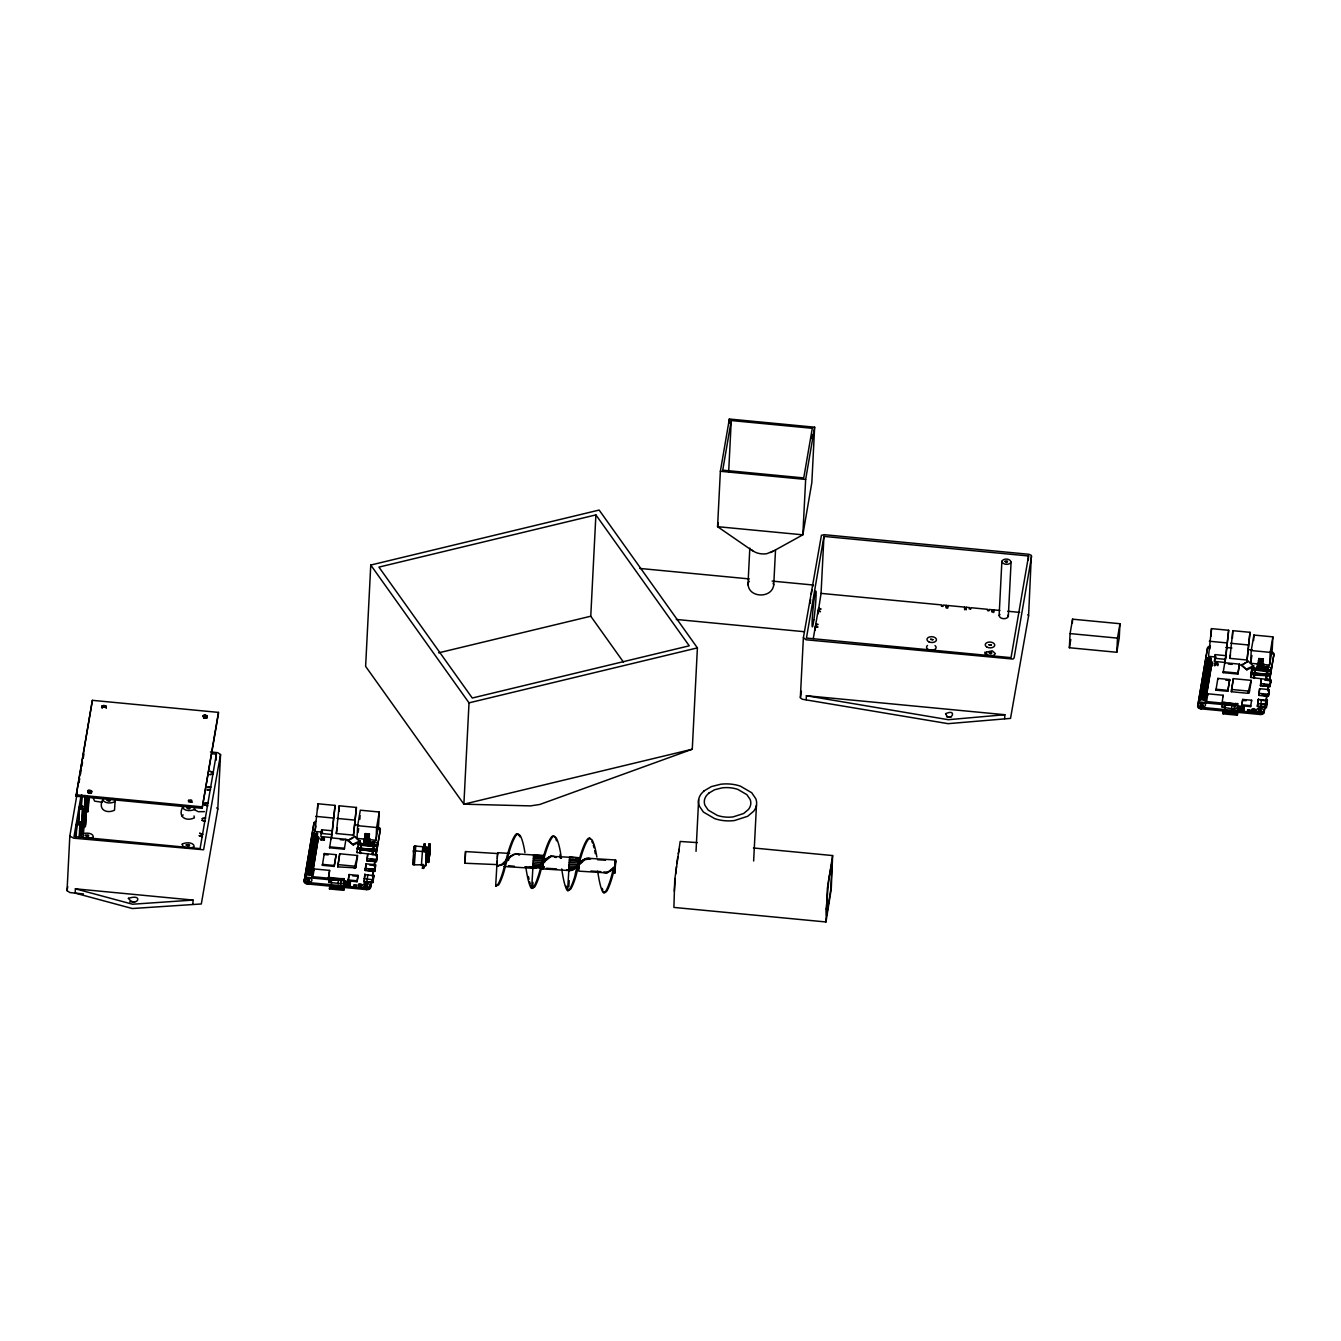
<?xml version="1.0" encoding="UTF-8"?>
<svg xmlns="http://www.w3.org/2000/svg" width="1341" height="1341" viewBox="0 0 1341 1341"><rect width="100%" height="100%" fill="white"/><g stroke="black" fill="none" stroke-linecap="round" stroke-linejoin="round"><path stroke-width="1.5" d="M429.807 853.144L429.573 856.497L427.997 855.659L427.427 861.14L427.98 850.127L429.623 850.647L430.31 843.858L429.304 855.524L429.841 852.893M524.951 852.641L524.381 849.339A27.423 5.23 84.4 0 0 520.107 835.426L517.928 833.784A28.697 4.945 -76.6 0 0 506.697 861.458L504.048 871.516A27.423 4.224 -77.3 0 1 498.651 884.825L495.667 886.15L496.958 863.738M465.042 857.72L464.824 863.235L496.924 864.593M497.729 853.396L497.461 855.474M561.41 858.324L560.337 851.569A27.423 5.23 84.4 0 0 556.062 837.656L553.883 836.013A28.697 4.945 -76.6 0 0 542.669 863.688L540.004 873.745A27.423 4.224 -77.3 0 1 534.606 887.055L531.639 888.379L533.684 854.921L533.668 856.614M532.897 866.822L524.717 866.94M533.634 856.396L543.692 855.659L516.352 853.848M542.921 866.571L542.854 868.918L569.824 870.594M589.856 838.226A28.697 4.945 -76.6 0 0 578.625 865.917L575.976 875.958A27.423 4.224 -77.3 0 1 570.579 889.284L567.595 890.608L569.64 857.134L579.664 857.888L576.077 858.257M614.815 871.885L615.033 870.577M615.569 861.458L615.603 859.983L587.626 858.257M412.911 862.984L412.86 864.09L412.927 862.9M413.33 863.319L413.229 864.157L413.464 859.799M424.058 865.196L423.823 866.822C421.862 863.57 420.705 865.331 413.179 864.694L413.581 850.328L413.531 851.468M414.134 846.523L413.531 850.68M413.883 851.585L413.983 850.429M414.151 846.59L414 848.35L414.587 846.02L423.957 846.825L424.108 844.042L425.281 844.143L424.443 851.686L426.388 851.853L427.092 847.093L425.131 846.925L425.047 845.718L424.611 850.043L424.628 849.171M414.47 846.909L414.386 848.384L414.587 846.02M423.773 847.562C424.209 842.148 423.119 853.781 423.521 847.981L424.728 849.037L423.404 848.803M424.963 847.663L425.114 845.869L423.873 845.601M429.221 852.423L428.734 860.805M429.79 853.949C429.573 857.787 430.327 847.931 429.858 853.01M1260.439 706.204L1264.043 706.472M1261.378 700.438L1260.389 707.025L1266.357 707.696L1267.111 703.153M1266.709 701.125L1266.625 701.963M544.278 867.526L544.312 866.655M614.849 871.03L614.781 873.36L614.949 871.566M615.536 862.313L615.502 861.123M428.835 852.189L428.6 854.385L428.751 852.205M364.886 874.231L363.813 882.11L372.815 882.596L373.536 878.288M372.781 882.613L373.804 875.086L373.77 875.958M1257.389 706.238L1258.461 699.097L1257.389 706.238L1266.306 706.958M1267.362 700.823L1267.379 699.952L1266.541 704.628L1260.624 704.059M422.935 864.258L422.415 868.298L423.588 868.398L423.806 865.632L423.756 866.739M427.863 851.904L427.947 851.485M428.785 860.872L428.684 862.565L429.371 855.776M430.226 845.4L430.193 845.869M497.008 862.581L496.891 866.068L497.897 866.135M543.675 855.524L542.87 867.208L532.88 866.604M554.017 856.312L550.279 856.279L579.63 857.754L578.826 871.147L605.797 872.807M614.798 871.667L614.899 869.873M615.485 863.487L615.586 861.676M83.427 893.911L69.9 892.57L67.05 890.692L69.816 836.147L77.242 793.017M76.051 796.236L92.378 700.337L218.466 712.389L218.399 713.831L202.139 808.305L76.051 796.236L92.378 700.337M75.767 836.968L76.538 823.944L79.857 824.313L79.27 836.549M75.817 838.175L76.957 821.497L80.276 821.865M76.135 837.773L76.957 821.497M78.331 823.525L79.203 808.472L82.455 808.791L81.198 835.309M192.853 904.387L193.07 900.079L75.398 888.815L75.18 893.123L132.323 908.528L201.318 903.968L217.795 809.092L220.544 754.547L217.711 752.67L210.436 751.915M78.784 822.301L79.622 806.025L82.824 806.343L81.516 834.907M79.471 838.175L80.309 821.899L76.806 822.318M81.13 807.232L81.751 795.029M81.449 806.813L81.935 795.431M83.142 834.068L85.103 795.431M83.36 835.694L85.321 797.057M86.947 796.219L85.388 826.726L81.902 827.146M87.148 797.845L85.589 825M88.188 790.402L88.338 793.168L87.835 790.536L91.674 791.324L87.752 791.978M88.573 791.76L88.657 790.318M84.567 811.674L87.919 811.942L88.774 797.023M88.824 793.285L88.405 791.726M89.093 791.726L89.177 790.285M88.204 809.528L89.093 796.604M89.361 793.369L88.892 791.861M89.713 790.302L91.255 793.134L91.473 790.888M89.914 793.403L89.981 791.961M90.182 791.827L90.266 790.385M90.434 793.369L90.752 790.519M90.886 793.269L90.97 791.844M91.087 792.129L91.171 790.687M91.607 792.766L91.641 791.106M101.983 707.662C100.927 704.444 107.682 705.048 106.174 708.065M102.184 708.098L102.167 706.02M102.084 707.445L102.402 705.835M102.335 707.277L102.771 705.701M102.687 707.143L103.223 705.617M103.156 707.059L103.743 705.584M105.738 705.986C106.643 708.199 103.207 707.294 104.296 705.601M104.766 707.126L104.833 705.684M102.05 706.221L105.084 707.227L105.319 705.819M106.14 707.847L106.04 706.187M112.476 798.565L115.158 800.326L114.505 810.199C106.811 814.021 97.29 809.713 102.989 799.169L103.71 798.633M194.043 815.931L194.361 817.842C186.667 821.664 177.146 817.356 182.829 806.796L186.03 805.606M203.262 715.491L203.195 716.932L205.089 716.697L205.156 715.256L202.944 716.094L207.017 717.485M203.849 716.681L203.765 718.106L203.631 715.356M204.016 716.697L204.083 715.273M204.268 718.24L204.335 716.815M204.536 716.664L204.603 715.239M204.804 718.323C204.435 716.697 209.431 716.111 205.156 715.256M205.357 718.34L205.424 716.915M205.626 716.781L205.693 715.34M205.877 718.307L206.196 715.474M206.33 718.223L206.397 716.798M206.531 717.066L206.598 715.641M202.139 808.305L218.466 712.389M206.698 718.089L206.9 715.843M206.933 717.921L207.084 716.06M216.035 760.33L216.354 754.145L212.213 753.743M371.524 881.707L370.485 887.792A3.57 2.179 2.9 0 1 366.546 889.619L307.29 883.954A3.57 2.179 2.9 0 1 304.105 881.456L313.978 823.022A3.57 2.179 2.9 0 1 315.655 821.446M318.219 838.645L311.783 877.718L305.865 877.148L312.302 838.075L318.219 838.645L312.135 875.69M306.972 874.315L308.279 873.729L306.972 874.315L307.257 868.65L309.218 868.214M307.089 873.611L307.575 866.822L308.883 866.219M307.407 871.767L308.464 872.589L307.29 872.488L308.011 864.275L309.855 864.543L307.894 864.979M307.29 883.954L307.357 882.445A3.57 2.179 2.9 0 1 304.172 879.931M308.162 874.433L308.564 868.063L307.374 867.945M308.464 872.589L309.201 864.392M308.916 870.058L307.609 870.644L308.782 870.762L309.385 863.252M309.503 859.631L309.905 853.262L311.095 853.379L310.374 861.576L309.302 860.754M309.737 865.247L310.14 858.877L308.95 858.776M308.212 863.151L310.056 863.42L310.777 855.206M310.441 854.116L311.162 845.92L313.023 846.188L311.715 846.774L312.302 838.075M309.939 874.6L310.341 868.23L311.531 868.348L311.112 874.718L309.939 874.6L311.246 874.014L311.85 866.504L310.659 866.403L312.503 866.672L311.196 867.258L311.917 859.045L313.107 859.162L312.386 867.376M310.257 872.756L311.548 872.17L310.257 872.756L310.659 866.403M308.547 865.129L309.151 857.637L310.995 857.905L311.414 851.535L310.224 851.418M310.559 870.929L311.866 870.343L310.559 870.929L310.978 864.559L312.822 864.828L310.978 864.559M313.308 840.522L312 841.109L311.397 848.618L312.704 848.015L310.726 848.467L310.123 855.96L311.313 856.078L311.598 850.412M310.877 869.085L311.598 860.888L312.788 861.006L311.481 861.592M309.788 853.966L311.632 854.234L312.352 846.037M311.363 844.796L313.207 845.065L313.928 836.851L312.755 836.734L312.336 843.103L313.643 842.517L314.247 835.024L313.056 834.907L314.247 835.024M305.865 877.148L312.118 840.405L313.962 840.673L312.654 841.276L313.056 834.907M312.235 857.217L314.079 857.486L312.235 857.217L311.95 862.883M312.57 848.736L312.989 842.366L311.799 842.249M314.163 839.55L312.319 839.282L314.163 839.55L314.565 833.18L313.375 833.063L313.09 838.728M304.105 881.456L313.978 823.022M311.749 871.047L312.034 865.381M312.269 861.039L312.554 855.374L314.397 855.642L313.207 855.541M312.889 846.892L313.61 838.695M315.319 846.322L314.012 846.909L315.319 846.322L314.917 852.692L313.056 852.407L312.453 859.916L313.643 860.034L311.917 859.045M313.492 849.876L315.353 850.144L313.492 849.876L312.771 858.072M312.822 864.828L313.308 858.039M313.509 852.524L313.811 848.032L315.001 848.149L314.397 855.642M313.727 852.574L314.448 844.361L316.292 844.629L314.33 845.065M322.594 832.191L314.967 831.47L317.901 803.762L335.082 805.405L332.149 833.113M312.872 876.712L312.805 878.12L328.21 879.595L329.618 870.41L314.213 868.934L312.872 876.712L328.294 878.187M313.643 860.034L314.045 853.664L312.872 853.547L314.716 853.815L313.408 854.401M315.822 843.355L314.766 842.534L314.045 850.73M313.962 858.19L314.682 849.993M314.347 848.903L315.085 840.69L316.929 840.958L315.621 841.561L316.342 833.348L317.532 833.465L317.113 839.835L315.269 839.567L317.113 839.835M315.403 838.863L315.101 844.528M314.146 870.343L314.213 868.934M316.811 841.662L317.214 835.292L316.023 835.192L315.303 843.388L316.61 842.802L314.649 843.238M315.219 850.848L315.504 845.182M313.811 848.032L315.537 849.004L316.258 840.807M316.158 837.119L316.342 833.348M317.599 809.428L317.901 803.762M316.493 843.506L316.895 837.136L315.588 837.723L316.895 837.136M331.445 837.572L332.233 830.783L321.689 829.777L321.052 833.448L320.901 836.566L331.445 837.572L335.082 805.405M321.538 832.878L321.689 829.777M322.376 865.297L322.427 864.358L334.278 865.498L336.138 854.686L324.287 853.547L322.376 865.297L334.227 866.437L336.138 854.686M324.287 853.547L324.237 854.502L328.176 854.871M329.568 847.797L329.618 846.841L344.386 848.25L344.335 849.205L329.568 847.797L331.16 837.874L345.928 839.282L345.877 840.237M331.193 878.288L344.034 878.707L343.598 883.836L328.729 882.412L329.165 877.282L334.714 878.958M331.11 838.812L331.16 837.874M329.618 870.41L328.545 877.651M329.484 888.966L329.568 887.541L343.782 888.899L343.715 890.323L329.484 888.966L330.087 885.479M330.992 882.629L331.177 878.942L328.914 878.724M331.613 883.3L331.177 878.942M334.227 866.437L334.278 865.498M336.289 833.515L339.223 805.807L356.421 807.45L353.488 835.158L336.289 833.515L337.228 828.101M338.938 811.456L339.223 805.807M337.748 866.856L339.726 853.781L357.511 855.491L357.393 857.754L355.667 867.845L337.748 866.856L339.726 853.781M338.1 883.92L338.284 880.232M340.513 884.138L341.519 879.931L343.782 880.149L343.598 883.836M341.335 883.618L341.519 879.931M344.637 885.647L345.056 881.087L350.387 881.59L350.219 884.708L349.984 886.15L344.637 885.647L345.056 881.087M347.637 840.522L354.627 836.365L360.209 841.729L353.27 844.947L347.637 840.522L352.851 838.108M348.14 880.886L349.129 874.55L358.013 875.388L357.963 876.343L357.041 881.741L348.14 880.886L349.129 874.55M349.984 886.15L350.387 881.59M353.488 835.158L356.421 807.45M353.27 844.947L347.688 839.583M354.627 836.365L360.209 841.729M354.342 868.448L357.511 855.491M354.024 885.026L353.856 886.887L354.024 885.026L356.404 885.261L356.337 886.401M355.667 867.845L355.767 865.565M357.661 825.687L357.008 838.427L375.983 840.237L378.648 824.749L379.285 812.009L360.327 810.199L357.661 825.687L376.62 827.498L379.285 812.009M370.753 565.047L365.624 666.376L463.885 804.181L530.466 805.891L539.836 804.466L692.274 749.217L697.404 647.887L599.142 510.066L370.753 565.047L469.015 702.852L463.885 804.181L692.274 749.217M377.056 857.251L377.223 855.005L357.075 852.591L357.511 847.445L360.226 847.713L360.109 848.853L367.853 849.591M360.997 843.187L360.88 844.327L360.997 843.187L358.298 842.936L357.863 848.065L358.114 846.607M359.857 819.284L360.042 815.646M357.041 881.741L358.013 875.388M359.958 852.859L360.142 849.171L357.259 848.903L357.511 847.445M374.525 844.813L377.24 845.081L376.989 846.54L358.064 844.461L360.913 844.662L361.567 849.021L367.233 849.574M360.779 853.547L360.142 849.171M361.567 849.021L360.913 844.662M370.116 839.164L369.362 845.199L370.116 839.164L364.182 838.611L363.428 844.629L364.065 840.958M364.534 841.796L365.842 841.209L364.534 841.796L364.953 835.426L366.127 835.544L364.819 836.13M364.668 841.092L365.272 833.599L366.445 833.7L366.16 839.365L364.853 839.952L365.272 833.599M365.724 841.913L366.445 833.7M375.296 867.811L374.742 871.466L365.171 870.326L366.059 863.822L375.547 864.744L375.396 866.99M366.059 863.822L365.255 870.544M367.501 842.081L367.903 835.711L369.093 835.829L368.691 842.198L367.501 842.081L368.809 841.494L369.412 833.985L368.222 833.867L369.412 833.985M366.931 860.821L367.736 854.1L366.931 860.821L376.402 861.727L376.972 858.089M367.82 840.237L369.127 839.65L367.82 840.237L368.222 833.867M366.546 889.619L366.629 888.111A3.57 2.179 2.9 0 0 370.552 886.284L371.256 882.227M370.502 860.687L370.535 859.162L376.469 859.732L376.335 861.509L366.847 860.604M370.485 887.792L370.552 886.284M376.486 849.272L376.234 850.714L372.312 850.948L372.127 854.636L376.05 854.401L376.486 849.272L360.126 848.518M372.915 850.11L373.1 846.422L377.005 846.205L377.257 844.746L374.474 844.947M373.167 854.116L373.351 850.445M373.67 849.808L374.122 845.92M360.897 843.992L374.541 844.495M375.983 840.237L376.62 827.498M376.821 849.876L377.257 844.746M376.083 855.273L380.341 829.375A3.57 2.179 2.9 0 0 377.626 826.944M413.447 852.088L414.034 849.926M413.749 854.804L413.447 859.967M414.352 864.794L415.76 846.121M421.392 865.398L422.784 846.724M413.883 850.764L423.27 851.585L423.521 847.981M423.806 847.512L424.108 844.042M423.588 868.398L423.739 865.615L425.684 865.783L426.388 861.023M424.443 851.686L424.695 848.082M425.684 865.783L426.421 851.619L425.868 862.749L426.488 858.475M427.511 853.949L426.673 862.129M623.481 662.136L590.761 616.223L595.89 514.894L378.933 567.109L472.267 698.024L689.24 645.809L595.89 514.894M696.029 851.334L698.644 799.622M770.689 552.576L802.84 534.824L811.841 482.592L814.641 427.192L729.353 419.029L720.368 471.278L717.569 526.678L752.603 550.849M729.152 423.136L729.353 419.029M728.666 471.831L731.264 420.538L812.294 428.299L803.745 477.932L722.732 470.171L731.264 420.538M747.96 584.944L749.82 548.134M753.642 861.006L756.475 805.153M749.301 581.223L748.211 582.782C746.719 597.885 772.014 599.36 773.74 584.844L775.534 549.693M814.641 427.192L805.656 479.441L802.84 534.824L717.569 526.678L718.256 522.655M811.774 438.557L811.976 434.45M800.359 697.404L803.376 637.78L821.43 535.294L824.229 534.69L1028.832 554.269L1031.346 555.375L1028.581 615.888L1010.527 718.39L948.121 723.671L802.354 699.264L800.393 697.856L801.415 691.302M806.192 699.7L806.394 695.728L1004.862 714.719L1004.66 718.692M815.63 626.817L815.479 627.655L815.764 624.168L818.127 624.403L815.613 625.023L815.043 630.22L815.177 629.365M820.809 609.049L818.396 608.831L817.826 614.027L817.976 613.189M1028.329 560.035L1028.547 555.979L823.944 536.4L821.061 593.376L818.261 611.479L818.412 610.624M941.55 606.266L942.991 606.4L943.276 605.076L946.344 605.361L946.21 608.009L947.735 608.144L947.869 605.512L964.732 607.121L964.598 609.769M966.14 609.904L966.274 607.272L969.342 607.557L969.174 608.915L970.599 609.049M992.206 612.401L992.34 609.769L989.272 609.468C990.127 611.53 986.238 611.194 987.73 609.317L970.867 607.708L970.649 608.982M993.731 612.552L993.865 609.904L999.833 610.473M999.129 615.603L1001.878 561.276C1003.454 557.973 1010.41 558.392 1011.08 562.147L1008.315 616.491C1006.739 619.777 999.783 619.358 999.129 615.603L999.95 614.396M1069.364 647.737L1070.084 633.589L1072.565 619.173L1119.97 623.716L1119.249 637.863L1116.785 652.279L1069.364 647.737L1070.788 639.506M1072.364 623.213L1072.565 619.173M1116.785 652.279L1117.489 638.115L1119.97 623.716M1265.116 706.573L1264.06 712.658A3.57 2.179 2.9 0 1 1260.138 714.485L1200.865 708.819A3.57 2.179 2.9 0 1 1197.681 706.305L1207.554 647.887A3.57 2.179 2.9 0 1 1210.102 646.111M1199.575 699.667L1199.441 702.014L1205.375 702.583L1211.811 663.51L1205.877 662.94L1199.575 699.667L1205.492 700.22L1211.811 663.51M1202.458 691.084L1201.737 699.298L1200.547 699.181L1200.966 692.811L1202.81 693.079L1201.502 693.666L1202.106 686.173L1203.413 685.586L1202.223 685.469M1201.301 694.806L1201.586 689.14L1202.776 689.257L1202.056 697.454L1200.865 697.337L1201.285 690.984L1203.128 691.252L1201.15 691.688M1200.865 708.819L1200.949 707.31A3.57 2.179 2.9 0 1 1197.764 704.796M1201.737 699.298L1202.139 692.928M1202.542 686.274L1202.86 681.798L1204.704 682.066L1203.397 682.653L1204.117 674.456L1205.308 674.573L1204.587 682.77M1202.76 686.324L1203.179 679.954L1204.352 680.071L1203.631 688.285L1202.575 687.464M1202.693 693.783L1203.095 687.413L1201.787 688.017M1202.994 691.956L1203.732 683.742M1201.469 689.844L1203.313 690.112L1204.05 681.915M1203.514 699.466L1204.821 698.879L1203.514 699.466L1203.933 693.096L1205.777 693.364L1204.469 693.951L1205.19 685.754L1206.38 685.871L1205.777 693.364M1202.424 684.346L1204.268 684.614L1204.553 678.948M1203.832 697.622L1205.14 697.035L1203.832 697.622L1204.553 689.425L1205.626 690.246M1205.291 671.64L1205.693 665.27L1207.554 665.538L1205.576 665.974M1204.268 695.091L1205.341 695.912L1204.151 695.795L1204.872 687.581L1206.716 687.849L1205.408 688.453L1206.129 680.239L1207.319 680.356L1206.012 680.943M1205.626 672.729L1204.905 680.943L1203.045 680.675M1205.877 662.94L1205.609 669.813L1206.917 669.209L1204.939 669.645M1203.363 678.831L1205.207 679.099L1205.945 670.902L1204.637 671.489M1205.928 667.969L1206.33 661.599L1207.52 661.716L1207.101 668.086L1206.045 667.265M1204.704 699.583L1205.106 693.213L1203.933 693.096M1205.509 683.91L1207.353 684.178L1205.509 683.91L1205.224 689.576M1204 675.16L1205.844 675.428L1206.246 669.058L1205.073 668.941M1207.855 663.711L1208.14 658.045L1206.967 657.928L1206.364 665.438M1205.023 697.739L1205.308 692.073M1205.09 672.78L1206.162 673.584L1206.883 665.387M1206.682 663.594L1206.967 657.928M1207.554 647.887L1197.681 706.305M1205.341 695.912L1206.062 687.698M1205.727 686.609L1206.447 678.412L1208.291 678.68L1206.33 679.116M1206.481 671.757L1207.202 663.56L1205.894 664.147L1207.202 663.56M1205.375 702.583L1205.492 700.22M1206.766 676.568L1208.61 676.836L1206.766 676.568L1206.045 684.782M1206.079 691.52L1204.117 691.973L1205.961 692.241L1206.565 684.731M1206.682 681.111L1207.084 674.741L1208.275 674.858L1207.855 681.211M1207.42 666.242L1207.839 659.873L1206.531 660.476L1207.839 659.873M1206.598 688.57L1207.001 682.2L1205.693 682.787L1207.671 682.351L1206.481 682.234M1207.587 671.774L1209.565 671.338L1207.721 671.07L1207.118 678.563M1205.19 685.754L1206.917 686.726L1207.638 678.529M1208.492 677.54L1209.213 669.343L1208.023 669.226L1207.302 677.44M1225.724 657.978L1228.658 630.27L1211.476 628.627L1208.543 656.336L1216.186 657.056M1206.38 702.986L1206.464 701.578L1221.869 703.053L1221.802 704.461L1206.38 702.986L1207.805 693.8L1223.21 695.275L1223.143 696.683M1207.353 684.178L1207.956 676.685M1208.057 673.065L1208.342 667.399L1210.185 667.667L1208.878 668.254L1209.616 660.057L1210.789 660.158L1210.068 668.371M1209.129 673.869L1209.85 665.672L1208.66 665.555L1208.375 671.221M1208.174 679.384L1208.576 673.014L1207.286 673.601L1208.576 673.014M1209.18 662.588L1210.487 662.001L1209.18 662.588L1208.576 670.098L1209.75 670.198L1208.023 669.226M1207.721 695.208L1207.805 693.8M1207.084 674.741L1208.811 675.713L1209.532 667.5M1209.934 658.213L1209.515 664.583L1210.822 663.996L1211.107 658.33L1209.934 658.213L1211.107 658.33M1211.091 636.17L1211.476 628.627M1209.75 670.198L1210.755 662.957L1207.654 662.655L1210.169 663.845L1208.861 664.432L1210.169 663.829M1210.99 659.034L1210.387 666.527L1208.66 665.555M1214.477 661.415L1215.264 654.643L1225.825 655.648L1225.037 662.437L1214.477 661.415L1215.264 654.643M1215.952 690.162L1216.002 689.224L1227.853 690.364L1229.714 679.552L1217.863 678.412L1215.952 690.162L1227.803 691.302L1229.714 679.552M1217.812 679.367L1217.863 678.412M1223.16 672.646L1223.21 671.707L1237.961 673.115L1239.503 664.147L1224.752 662.739L1223.16 672.646L1237.911 674.07L1239.503 664.147M1237.425 707.243L1237.173 708.702L1234.089 709.003L1222.305 707.277L1222.741 702.148L1235.463 704.025M1222.355 707.025L1222.741 702.148M1224.702 663.678L1224.752 662.739M1223.076 713.831L1223.143 712.406L1237.374 713.764L1237.29 715.189L1223.076 713.831L1223.679 710.344M1228.658 630.27L1225.037 662.437M1224.786 702.818L1224.869 702.349M1224.568 707.495L1224.752 703.807L1222.489 703.589M1225.188 708.165L1225.389 704.478L1237.357 705.014M1227.803 691.302L1227.853 690.364M1229.881 658.381L1232.815 630.672L1249.996 632.315L1247.063 660.023L1229.881 658.381L1230.502 654.777M1232.429 638.215L1232.815 630.672M1231.34 691.721L1233.318 678.647L1251.086 680.356L1250.985 682.619L1249.242 692.71L1247.935 693.314L1231.34 691.721L1233.318 678.647M1231.675 708.786L1231.859 705.098M1234.089 709.003L1234.273 705.332M1234.927 708.484L1235.111 704.796M1230.066 703.991L1237.609 703.572L1237.173 708.702M1237.911 674.07L1237.961 673.115M1238.229 710.512L1238.631 705.953L1243.962 706.456L1243.56 711.015L1238.229 710.512L1238.481 709.071M1241.23 665.387L1248.22 661.23L1253.801 666.594L1246.862 669.813L1241.23 665.387L1248.22 661.23M1251.606 700.253L1250.617 706.606L1241.732 705.752L1242.705 699.415L1251.606 700.253L1251.555 701.209M1241.732 705.752L1242.705 699.415M1243.56 711.015L1243.962 706.456M1247.063 660.023L1249.996 632.315M1246.862 669.813L1241.28 664.449M1247.935 693.314L1251.086 680.356M1249.929 711.25L1249.98 710.127L1247.616 709.892L1247.549 711.032M1249.242 692.71L1249.359 690.431M1250.6 663.292L1251.237 650.553L1253.902 635.047L1272.877 636.874L1272.223 649.614L1269.558 665.102L1250.6 663.292L1251.924 655.548M1270.648 682.116L1270.799 679.87L1250.667 677.456L1250.851 673.769L1269.81 675.579M1250.868 676.25L1251.103 672.31L1253.801 672.579L1253.701 673.718L1253.801 672.579M1251.438 672.931L1251.622 669.243L1270.598 671.07L1270.396 674.741L1251.438 672.931L1251.689 671.472M1251.639 671.74L1251.874 667.801L1268.133 669.343L1265.669 669.729M1253.634 640.512L1253.902 635.047M1250.617 706.606L1250.667 705.668L1241.783 704.813M1253.533 677.725L1253.734 674.037M1254.489 668.857L1268.05 669.813M1254.505 669.528L1255.142 673.886L1255.327 670.215M1254.371 678.412L1254.556 674.724M1260.976 669.88L1257.02 669.494L1257.774 663.477L1263.691 664.03L1262.937 670.064L1263.691 664.03M1257.774 663.477L1257.02 669.494M1258.126 666.661L1258.528 660.292L1259.719 660.409L1259.316 666.779L1258.126 666.661L1259.434 666.075L1260.037 658.565L1258.73 659.169L1260.037 658.565M1259.752 664.231L1258.445 664.818L1258.847 658.448M1258.763 695.191L1259.652 688.687L1269.122 689.592L1268.871 693.146L1268.318 696.314L1258.83 695.409L1259.652 688.687M1261.093 666.946L1261.495 660.577L1262.686 660.694L1262.267 667.064L1261.093 666.946L1262.267 667.064M1260.506 685.687L1261.328 678.965L1260.506 685.687L1269.994 686.592L1270.715 681.764M1261.395 665.102L1261.814 658.733L1263.004 658.85L1262.585 665.22L1261.529 664.398M1260.138 714.485L1260.205 712.976A3.57 2.179 2.9 0 0 1264.144 711.149L1266.943 694.889M1268.972 691.855L1269.039 690.431L1268.335 695.845L1262.417 695.275L1262.451 693.75M1264.094 685.553L1264.127 684.027M1264.06 712.658L1264.144 711.149M1265.904 675.814L1265.72 679.501L1269.625 679.267L1270.061 674.137L1260.825 674.439M1266.675 671.288L1266.491 674.976L1267.53 674.473L1267.714 670.785M1266.742 678.982L1266.927 675.311M1269.558 665.102L1270.212 652.363L1272.877 636.874M1269.994 686.592L1270.799 679.87M1270.648 673.283L1270.832 669.612L1268.033 670.148M1269.659 680.138L1273.933 654.24A3.57 2.179 2.9 0 0 1270.748 651.743M496.975 863.051L497.092 861.207M614.865 870.343L614.983 868.499M615.418 864.861L615.519 863.017M429.723 854.318L430.008 852.038L429.874 853.932M465.31 857.083L465.528 851.569L497.662 853.547L497.545 854.485M497.058 861.475L497.26 858.005M614.949 868.75L615.15 865.297M615.435 864.593L615.234 868.046M674.322 891.128L675.227 878.606M532.997 882.412L532.628 888.446A28.697 3.906 83.7 0 1 530.919 885.68M568.852 886.652L569.221 880.635M373.804 875.824L373.686 877.232M1267.329 701.209L1260.272 700.002M427.578 853.714L427.544 855.374M508.557 860.402L508.658 858.877M544.53 862.632L544.815 858.408M497.276 858.173L497.377 856.346M615.167 865.465L615.268 863.638M615.117 869.706L615.234 867.878M427.192 853.379L427.125 855.759M428.684 852.91L428.734 853.262M429.304 851.753L429.254 852.323M497.377 856.748L497.494 854.904M615.251 864.023L615.385 862.196M615.016 871.147L615.133 869.32M1266.306 706.657L1266.558 704.427L1257.674 703.589M414.051 846.925L414.503 847.411M413.263 863.403L413.179 864.694M428.818 845.752L428.952 843.74L428.55 849.557M429.187 851.954L429.623 850.647M497.125 863.855L496.941 865.213M615.351 862.766L615.469 861.056M429.405 853.077L429.673 850.898L429.891 852.742M428.265 850.529L428.751 845.283M428.399 854.854L427.997 855.659M1267.312 701.594L1267.161 703.002M615.435 861.777L615.603 859.983M375.279 868.281L375.446 866.621M376.955 858.558L377.123 856.899M675.68 873.997L676.501 866.403M676.853 863.52L677.758 856.966M372.278 880.836C371.826 885.295 373.485 872.639 373.033 877.098M1265.854 705.701L1265.787 706.757L1266.39 702.583M423.27 851.585L423.957 846.825M425.281 844.143L423.991 844.847M422.415 868.298L423.706 867.577M427.176 852.373L427.058 847.328M364.635 877.634L364.903 874.231M372.915 880.065L373.686 875.455M567.545 870.108L568.819 870.527L566.841 869.739M464.824 863.235L465.528 851.569M514.475 866.303L508.39 865.649M542.854 868.918L540.607 868.448M79.002 782.742L79.706 778.635M80.41 774.528L81.114 770.421M81.835 766.314L82.539 762.208M83.243 758.101L83.947 753.994M81.08 795.464L74.023 836.549L200.094 848.618L216.354 754.145M67.05 890.692L67.754 886.585M82.539 808.874L79.052 809.277M82.958 806.427L79.471 806.846M202.206 818.496L205.693 818.094L202.307 818.58M204.871 803.024L208.358 802.622L204.922 803.091M207.117 790L210.604 789.581L207.201 790.084M209.766 774.528L213.269 774.109L209.833 774.578M220.544 754.547L203.597 849.775L73.738 838.175L69.816 836.147M312.755 836.734L313.811 837.555M313.375 833.063L314.565 833.18M308.044 868.096L308.329 862.447L310.056 863.42M308.363 866.269L308.832 859.48L310.14 858.877M308.866 863.302L309.587 855.105L311.313 856.078M309.939 857.083L310.408 850.295L312.386 849.859L310.542 849.591M311.196 849.741L311.481 844.076L313.325 844.344M311.414 851.535L310.106 852.138M311.917 848.568L310.861 847.747M312.554 844.897L311.95 852.407L310.76 852.289M312.989 842.366L311.682 842.953M314.967 831.47L315.889 826.073M310.995 857.905L309.268 856.933M311.632 854.234L310.559 853.412M310.341 868.23L311.397 869.052M312.554 855.374L313.744 855.491L313.459 861.157M315.085 840.69L316.141 841.511M314.8 846.355L315.856 847.177L316.459 839.684M312.352 863.537L312.185 868.499M314.364 851.82L313.056 852.407M317.214 835.292L315.906 835.896M317.532 833.465L316.225 834.052M315.537 849.004L314.481 848.199M329.165 877.282L328.897 879.059L331.78 879.947L343.765 880.484L344.034 878.707M328.729 882.412L328.981 880.953M331.177 878.623L331.294 877.483M344.335 849.205L345.928 839.282M343.715 890.323L344.319 886.837M358.013 832.61L358.684 828.738M358.047 844.377L358.298 842.936M357.293 848.987L372.295 851.284L376.218 851.049L376.469 849.607L357.46 848.048M358.231 843.523L374.508 845.148M357.075 852.591L357.326 851.133M360.109 848.853L360.226 847.713M356.404 885.261L353.907 885.747M367.903 835.711L368.976 836.533M372.312 876.126L373.351 870.024M374.055 865.968L375.094 859.866M375.798 855.793L380.341 829.375M372.58 875.606L373.284 871.533M374.323 865.448L375.379 859.346M375.547 864.744L374.81 870.041L370.854 869.672M376.486 860.319L377.223 855.005M823.944 536.4L806.444 638.081L1011.047 657.66L1028.547 555.979M813.283 638.534L815.177 627.571L817.759 627.052M815.764 624.168L817.96 611.395L820.374 611.597M820.424 611.546L818.111 610.541M820.86 608.982L818.546 607.993M941.516 606.199L941.734 604.925L821.061 593.376M946.109 606.635L946.344 605.361M947.651 606.786L947.869 605.512M964.732 607.121L964.581 608.479L965.989 608.596M966.056 608.546L966.274 607.272M992.122 611.043L992.34 609.769M993.865 609.904L993.597 611.245L992.223 611.127M1031.615 556.264L1014.114 657.945L1013.008 659.068L806.159 639.791L803.376 637.78M1199.793 699.985L1205.693 665.27M1206.33 661.599L1207.52 661.716M1200.547 699.181L1201.854 698.594M1200.865 697.337L1202.173 696.75M1201.821 691.839L1202.542 683.625L1204.268 684.614M1202.139 689.995L1203.447 689.408M1203.195 683.793L1203.682 677.004L1205.643 676.551L1203.799 676.283M1204.151 678.278L1204.436 672.612L1206.162 673.584M1204.469 676.451L1204.754 670.785L1206.598 671.053M1206.565 667.231L1205.257 667.818L1204.654 675.311L1205.844 675.428M1208.14 658.045L1206.85 658.632M1209.783 649.128L1210.403 645.524M1202.491 694.923L1201.184 695.51M1203.95 686.441L1202.894 685.62M1207.101 668.086L1205.391 667.114M1208.342 667.399L1209.414 668.22M1209.616 660.057L1210.672 660.878M1207.621 675.596L1208.928 675.009M1206.397 689.693L1204.436 690.129M1206.917 686.726L1205.844 685.905M1221.802 704.461L1223.21 695.275M1222.523 703.673L1224.735 704.142M1222.69 702.734L1237.592 703.908M1222.305 707.277L1222.556 705.819M1235.379 704.494L1235.497 703.371M1237.609 703.572L1237.341 705.349L1234.256 705.668L1225.372 704.813L1224.752 703.807M1237.29 715.189L1237.894 711.702M1251.103 672.31L1250.835 674.104L1254.539 675.059L1269.793 675.914L1270.061 674.137M1251.874 667.801L1251.606 669.578L1266.658 671.623L1270.581 671.405L1270.832 669.612M1250.667 677.456L1250.918 675.998M1254.589 668.053L1254.472 669.193L1260.272 669.746M1247.616 709.892L1249.98 710.127M1258.528 660.292L1259.601 661.113M1261.495 660.577L1262.686 660.694M1261.814 658.733L1263.004 658.85M1267.245 675.009L1267.346 673.869M1267.631 690.833L1268.335 686.76M1269.391 680.658L1273.933 654.24M1266.155 700.471L1267.211 694.37M1267.916 690.297L1268.603 686.24M1269.122 689.592L1268.318 696.314M1264.043 685.452L1270.011 686.123L1270.715 680.708L1264.798 680.138M549.492 856.564L538.227 866.303L532.913 867.979M678.278 853.714L679.2 849.155M367.82 874.751L366.898 881.825M345.978 883.903C349.096 890.173 347.839 878.908 346.598 885.295M603.45 891.48A28.697 3.906 83.7 0 0 604.573 892.888L606.534 891.497A27.423 4.224 -77.3 0 0 611.932 878.187L615.05 867.04L613.591 868.08L610.926 878.12A27.423 4.224 -77.3 0 1 605.545 891.447L603.567 892.821A28.697 3.906 83.7 0 1 597.684 871.147M542.116 862.531L538.998 873.678A27.423 4.224 -77.3 0 1 533.601 886.988L531.639 888.379A28.697 3.906 83.7 0 1 525.756 866.705M586.972 858.324C578.859 860.201 575.96 868.549 574.971 875.908A27.423 4.224 -77.3 0 1 569.573 889.217L567.595 890.608A28.697 3.906 83.7 0 1 561.728 868.934M1011.08 562.147C1009.488 565.449 1002.548 565.03 1001.878 561.276M106.257 706.623L105.084 707.227M93.434 798.633L94.658 801.147L102.201 802.253M115.259 800.979L114.94 801.6C111.454 803.661 104.699 803.645 102.654 799.772M182.074 816.032L183.13 814.892M1239.47 709.272C1241.565 704.98 1244.113 712.792 1239.805 710.445C1238.531 706.036 1245.303 711.015 1240.174 710.16M496.891 866.068L502.255 864.073L508.39 857.838M503.261 864.14C508.038 860.587 512.497 851.451 519.587 854.77L518.581 854.703M578.072 864.744L573.328 869.102L568.819 870.527M614.044 866.973L608.462 871.818L603.517 872.337L605.177 872.656M615.05 867.04L612.82 869.454M697.236 842.601L680.172 841.461L674.741 879.713L673.903 907.421L825.972 921.971L831.252 889.049L832.627 855.558L753.474 847.981M832.627 855.558L827.347 888.48L825.972 921.971M551.285 856.346L535.914 868.113M590.727 858.827L584.777 859.698L575.188 868.599M372.077 844.864L374.156 844.361L375.178 845.417M1207.587 664.164L1210.336 663.979M1200.396 705.953L1203.363 706.003M1258.478 711.501L1261.227 711.333M772.986 551.168L766.851 553.682A12.924 7.878 2.9 0 1 752.016 550.028M346.045 884.138L347.738 883.736L348.777 884.976M188.394 801.801L192.45 802.186M513.536 854.334L509.228 857.083L510.234 857.134M607.624 872.203L611.999 870.175L610.993 870.108M571.886 870.343L574.334 869.169L568.835 868.817M353.32 844.009L360.26 840.79M1246.895 668.874L1253.852 665.656M79.739 825.033L76.387 824.765M207.671 786.865L211.023 787.15L207.62 787.636M947.567 606.853L946.176 606.719M946.545 716.798L951.238 716.899M606.417 872.84L607.842 872.555M515.028 853.882L515.313 854.116M438.675 652.832L590.761 616.223M469.015 702.852L697.404 647.887M1200.513 702.801A3.57 2.179 2.9 0 1 1205.525 705.182A3.57 2.179 2.9 0 1 1199.877 706.539A3.57 2.179 2.9 0 1 1200.513 702.801L1200.949 702.718M306.938 877.936A3.57 2.179 2.9 0 1 311.95 880.316A3.57 2.179 2.9 0 1 306.284 881.674A3.57 2.179 2.9 0 1 306.938 877.936L307.374 877.852M204.435 811.64L198.25 811.691L194.093 809.545M129.708 901.839L134.871 901.806M498.517 866.169L498.198 866.018M1004.862 714.719L948.322 719.698L806.394 695.728M193.07 900.079L132.541 904.22L75.398 888.815M495.667 886.15L497.645 884.775A27.423 4.224 -77.3 0 0 503.043 871.449L505.708 861.408A28.697 4.945 -76.6 0 1 516.922 833.716L519.101 835.359A27.423 5.23 84.4 0 1 519.855 836.784M504.065 866.521L534.489 868.381M543.021 864.308L533.014 863.688M578.977 866.537L568.986 865.917M531.874 867.577L530.131 867.04L535.176 868.298M568.802 870.393L571.132 870.527M542.937 865.884L532.93 865.263M578.893 868.113L568.902 867.493M533.232 860.235L544.563 860.922M569.187 862.447L580.519 863.135M532.846 867.593L542.837 868.197M568.802 869.806L572.674 870.041M497.712 852.692L509.697 853.429M518.062 854.083L517.794 854.318M533.701 855.055L543.692 855.659M586.235 858.508L587.241 858.558M589.99 858.542L588.28 858.307M556.347 857.486L554.537 856.933L555.342 857.419M597.566 859.732L605.562 860.218M512.698 854.72L513.704 854.77M548.67 856.933L549.676 857M584.626 859.162L585.631 859.229M510.971 855.742L511.977 855.809M533.45 857.134L543.44 857.754M546.944 857.972L547.949 858.022M569.422 859.363L579.413 859.967M582.899 860.184L583.905 860.252M533.349 858.575L543.34 859.195M545.2 859.296L546.206 859.363M569.305 860.805L579.312 861.425M581.156 861.525L582.162 861.592M507.585 858.626L508.591 858.693M506.144 860.302L507.149 860.369M533.115 861.978L543.122 862.598L541.663 863.621A28.697 4.945 -76.6 0 1 552.894 835.946L553.582 836.046M569.087 864.191L579.077 864.811L577.636 865.85A28.697 4.945 -76.6 0 1 588.85 838.159L590.275 838.829M613.591 868.08L614.597 868.13M504.719 861.961L505.725 862.012M612.602 868.633L613.608 868.683M503.093 863.436L504.099 863.503M501.4 864.66L502.406 864.71L499.74 865.532M609.3 871.332L610.306 871.382M546.357 868.281L556.582 868.901M590.861 871.03L600.852 871.65M606.098 872.689L607.104 872.756M533.617 855.24L537.322 855.474M569.59 857.452L573.294 857.687M423.94 846.087L425.114 846.188M423.84 846.439L424.996 846.557M423.639 847.227L424.946 847.261M423.588 848.467L424.762 848.568M423.438 849.54L424.611 849.641M427.88 854.837L429.237 854.955M422.683 865.884L423.857 865.984M422.583 866.252L423.756 866.353M720.368 471.278L805.656 479.441M639.791 568.433L749.368 578.926M772.114 581.089L813.451 585.045A23.853 1.391 -84.5 0 0 812.596 586.62M1007.778 611.245L1019.696 612.384M1209.314 641.233L1226.495 642.875M1230.636 643.278L1247.834 644.92M1225.791 647.435L1231.926 648.021M1248.27 649.58L1252.36 649.983M1251.237 650.553L1270.212 652.363M1070.084 633.589L1117.489 638.115M1214.644 658.314L1225.188 659.319M1228.39 664.03L1232.077 664.382M1257.137 667.148L1263.071 667.701M1251.857 668.136L1254.573 668.388M1268.117 669.679L1270.815 669.947M815.311 626.716L817.725 626.985M1251.086 672.646L1270.044 674.473M1253.718 673.383L1267.262 674.674M676.283 619.458L804.466 631.728M1204.319 673.316L1205.492 673.433M1225.724 680.122L1229.663 680.49M1203.48 678.127L1205.341 678.395M1260.523 683.575L1270.044 684.597M1260.439 685.469L1269.91 686.374M1206.799 680.407L1207.99 680.507M1202.743 682.502L1203.916 682.619M1231.457 689.458L1248.052 691.051M1201.905 687.313L1203.749 687.581M1204.754 688.302L1205.928 688.402M1258.847 693.297L1268.368 694.32M1262.384 695.174L1268.335 695.845M1200.832 693.515L1202.022 693.632M1258.378 699.482L1267.262 700.32M1242.654 700.354L1246.208 700.689M1224.769 703.153L1235.396 704.159M1257.506 706.606L1266.407 707.445M1238.38 707.394L1243.727 707.897M1200.949 707.31L1260.205 712.976M315.722 816.367L332.903 818.01M337.06 818.412L354.242 820.055M76.135 794.811L202.206 806.863M354.678 824.732L358.768 825.117M365.138 834.303L366.328 834.404M84.718 810.852L88.037 811.204M321.052 833.448L331.613 834.454M364.97 839.248L366.16 839.365M340.346 839.701L344.034 840.053M363.562 842.282L369.479 842.835M364.752 844.696L372.496 845.433M361.752 845.35L373.1 846.422M360.98 849.859L372.312 850.948M311.045 846.624L312.235 846.741M366.948 858.709L376.435 859.615M370.468 860.587L376.435 861.257M309.469 855.809L310.659 855.91M369.529 864.995L375.463 865.565M308.648 860.604L310.492 860.872M308.514 861.308L309.821 860.721L309.419 867.091L307.692 866.118M337.865 864.593L354.46 866.185M365.272 868.432L374.759 869.354L374.659 871.231L365.171 870.326M374.793 869.454L368.859 868.884L368.792 870.309L374.759 870.98M364.786 874.617L373.67 875.656M352.633 875.824L357.963 876.343M364.082 878.724L372.966 879.763M305.983 874.801L311.917 875.371M329.148 877.617L331.277 877.819M341.888 878.841L344.017 879.042M331.21 877.953L341.821 878.958M348.191 879.947L357.092 880.802M363.813 881.372L372.697 882.227M331.797 879.612L340.698 880.467M344.805 882.529L350.135 883.032M307.357 882.445L366.629 888.111M589.856 838.226L592.035 839.885A27.423 5.23 84.4 0 1 596.309 853.781L596.879 857.083M533.869 868.365L532.897 868.063M532.863 868.298L531.572 867.878M316.526 837.421L314.565 837.387L314.33 838.762M216.756 807.818L217.795 809.092M193.573 806.712L194.797 809.226C191.31 811.305 184.538 811.288 182.51 807.416M1027.893 614.597L1028.581 615.888M554.319 836.6L555.073 837.589M1007.929 615.15L1008.315 616.491M773.103 583.134L773.74 584.844M559.918 854.804L560.404 858.257M367.987 887.189L366.143 886.066L364.802 887.139M309.922 881.64L308.061 880.501L306.72 881.59M986.389 654.928A4.777 2.917 2.9 0 1 984.931 652.112M935.029 645.574A4.777 2.917 2.9 0 1 934.643 649.497A4.777 2.917 2.9 0 1 928.207 649.396A4.777 2.917 2.9 0 1 927.469 645.457M810.165 603.4A23.853 1.391 -84.5 0 1 810.618 599.444M811.305 594.08A23.853 1.391 -84.5 0 1 811.976 589.705M1271.586 653.419A3.57 2.179 2.9 0 1 1272.408 653.704M1273.347 654.358A3.57 2.179 2.9 0 1 1273.849 655.749M1208.14 648.357A3.57 2.179 2.9 0 1 1208.777 647.971M1263.323 712.792A3.57 2.179 2.9 0 1 1262.568 713.496M1260.54 714.082A3.57 2.179 2.9 0 1 1259.149 713.999M1257.204 713.194A3.57 2.179 2.9 0 1 1256.718 712.691M1270.598 669.612A3.57 2.179 2.9 0 1 1270.648 670.735M1212.65 664.901A3.57 2.179 2.9 0 1 1211.677 666.159M1205.509 664.516A3.57 2.179 2.9 0 1 1206.196 663.192M1201.989 708.534A3.57 2.179 2.9 0 1 1198.854 707.394M1264.462 669.897A3.57 2.179 2.9 0 1 1264.647 667.03A3.57 2.179 2.9 0 1 1269.34 666.913A3.57 2.179 2.9 0 1 1270.38 669.746M1206.112 664.097A3.57 2.179 2.9 0 1 1207.034 661.23A3.57 2.179 2.9 0 1 1211.845 661.7A3.57 2.179 2.9 0 1 1211.761 664.633M1251.79 710.831A1.794 1.09 2.9 0 1 1255.243 711.451M1214.812 665.89A1.794 1.09 2.9 0 1 1215.918 664.164A1.794 1.09 2.9 0 1 1217.863 665.689M591.783 841.226A27.423 5.23 84.4 0 1 592.554 843.053M593.292 845.249A27.423 5.23 84.4 0 1 593.996 847.797M594.683 850.63A27.423 5.23 84.4 0 1 595.303 853.731M602.847 890.122A28.697 3.906 83.7 0 1 602.226 888.362M568.601 890.675A28.697 3.906 83.7 0 1 566.254 886.133M530.298 883.92A28.697 3.906 83.7 0 1 529.661 881.775M529.041 879.294A28.697 3.906 83.7 0 1 528.421 876.494M555.828 839.013A27.423 5.23 84.4 0 1 556.582 840.841M377.994 828.554A3.57 2.179 2.9 0 1 379.771 829.492M380.14 830.029A3.57 2.179 2.9 0 1 380.274 830.884M313.895 824.531A3.57 2.179 2.9 0 1 314.565 823.508M369.446 885.999A3.57 2.179 2.9 0 1 368.457 888.899A3.57 2.179 2.9 0 1 363.612 888.329M370.049 845.484A3.57 2.179 2.9 0 1 370.686 843.875M310.911 883.065A3.57 2.179 2.9 0 1 305.849 882.998M305.044 882.277A3.57 2.179 2.9 0 1 305.178 880.35M371.558 845.45A3.57 2.179 2.9 0 1 370.954 842.232A3.57 2.179 2.9 0 1 376.234 842.316A3.57 2.179 2.9 0 1 375.916 845.517M313.124 839.701A3.57 2.179 2.9 0 1 313.325 836.415A3.57 2.179 2.9 0 1 318.622 837.153A3.57 2.179 2.9 0 1 317.029 840.237M358.433 885.731A1.794 1.09 2.9 0 1 361.5 886.032M320.834 840.204A1.794 1.09 2.9 0 1 324.388 840.271M427.293 861.995L427.511 859.916L427.293 861.995M826.257 908.98L826.626 915.35L830.85 888.982L831.956 862.179L828.738 879.461L826.257 908.98M199.239 835.761L202.474 836.818L199.306 835.711M199.658 833.331L202.893 834.387L199.775 833.264M201.904 820.29L205.139 821.346L201.971 820.239M204.553 804.818L207.788 805.874L204.603 804.784M210.302 771.427L213.537 772.483L210.336 771.393M311.296 862.716L313.006 863.705L311.296 862.716M988.853 644.719L991.183 644.987L988.853 644.719M306.888 879.579C308.598 883.719 311.799 877.131 306.888 879.579M372.161 843.355C373.871 847.478 377.056 840.891 372.161 843.355M364.97 885.127C366.68 889.267 369.881 882.68 364.97 885.127M930.604 639.305L932.9 639.707L930.604 639.305M1200.48 704.444C1202.19 708.584 1205.375 701.98 1200.48 704.444M1265.736 668.22C1267.446 672.344 1270.648 665.756 1265.736 668.22M1258.545 709.992C1260.272 714.133 1263.457 707.545 1258.545 709.992M1005.029 561.343C1006.789 565.03 1009.656 559.197 1005.029 561.343M945.589 713.68C949.981 723.989 958.681 707.947 945.589 713.68M986.406 652.095L986.138 652.732C986.808 656.487 993.748 656.906 995.34 653.62L992.357 650.821L986.406 652.095M989.289 652.816C991.049 656.487 993.916 650.653 989.289 652.816M81.332 834.521C81.365 839.064 90.165 839.08 93.3 836.952C93.267 832.409 84.466 832.392 81.332 834.521M85.321 835.326C88.255 839.08 91.255 833.281 85.321 835.326M106.962 799.974C109.895 803.728 112.912 797.912 106.962 799.974M128.401 898.319C135.759 908.678 145.214 893.14 128.401 898.319M188.461 800.376C191.394 804.114 194.395 798.314 188.461 800.376M186.818 807.617C189.751 811.355 192.752 805.555 186.818 807.617M182.208 844.176C182.225 848.719 191.025 848.736 194.16 846.607C194.127 842.064 185.343 842.047 182.208 844.176M186.181 844.981C189.115 848.736 192.132 842.936 186.181 844.981M704.092 790.855L701.46 793.537A31.463 19.193 2.9 0 0 699.315 806.058L703.388 812.043L714.719 818.647A28.027 17.098 2.9 0 0 734.482 820.541L747.691 816.283L753.659 811.255A31.463 19.193 2.9 0 0 755.804 798.733L751.731 792.749L740.4 786.144A28.027 17.098 2.9 0 0 720.637 784.25L711.384 786.597L704.092 790.855M708.786 793.151L706.69 795.314A25.177 15.354 2.9 0 0 704.964 805.321L708.216 810.115L717.284 815.395A22.411 13.678 2.9 0 0 733.108 816.904L743.652 813.501L748.429 809.478A25.177 15.354 2.9 0 0 750.155 799.471L746.903 794.677L737.835 789.396A22.411 13.678 2.9 0 0 722.011 787.888L714.619 789.748L708.786 793.151M986.792 647.016A4.777 2.917 2.9 0 0 994.653 645.708A4.777 2.917 2.9 0 0 988.535 642.138A4.777 2.917 2.9 0 0 986.792 647.016M928.911 641.87A4.777 2.917 2.9 0 0 936.454 640.043A4.777 2.917 2.9 0 0 929.782 636.874A4.777 2.917 2.9 0 0 928.911 641.87M813.886 619.76A17.886 1.039 -84.5 0 0 815.915 591.23A17.886 1.039 -84.5 0 0 812.478 615.653A17.886 1.039 -84.5 0 0 813.886 619.76M1257.959 712.105A3.57 2.179 2.9 0 0 1263.608 710.73A3.57 2.179 2.9 0 0 1258.596 708.35A3.57 2.179 2.9 0 0 1257.959 712.105M1252.477 710.629A1.794 1.09 2.9 0 0 1255.31 709.942A1.794 1.09 2.9 0 0 1252.812 708.752A1.794 1.09 2.9 0 0 1252.477 710.629M1215.231 664.583A1.794 1.09 2.9 0 0 1218.047 663.912A1.794 1.09 2.9 0 0 1215.549 662.722A1.794 1.09 2.9 0 0 1215.231 664.583M364.366 887.239A3.57 2.179 2.9 0 0 370.032 885.865A3.57 2.179 2.9 0 0 365.02 883.484A3.57 2.179 2.9 0 0 364.366 887.239M358.902 885.764A1.794 1.09 2.9 0 0 361.735 885.077A1.794 1.09 2.9 0 0 359.22 883.887A1.794 1.09 2.9 0 0 358.902 885.764M321.639 839.717A1.794 1.09 2.9 0 0 324.472 839.047A1.794 1.09 2.9 0 0 321.957 837.857A1.794 1.09 2.9 0 0 321.639 839.717"/></g></svg>
